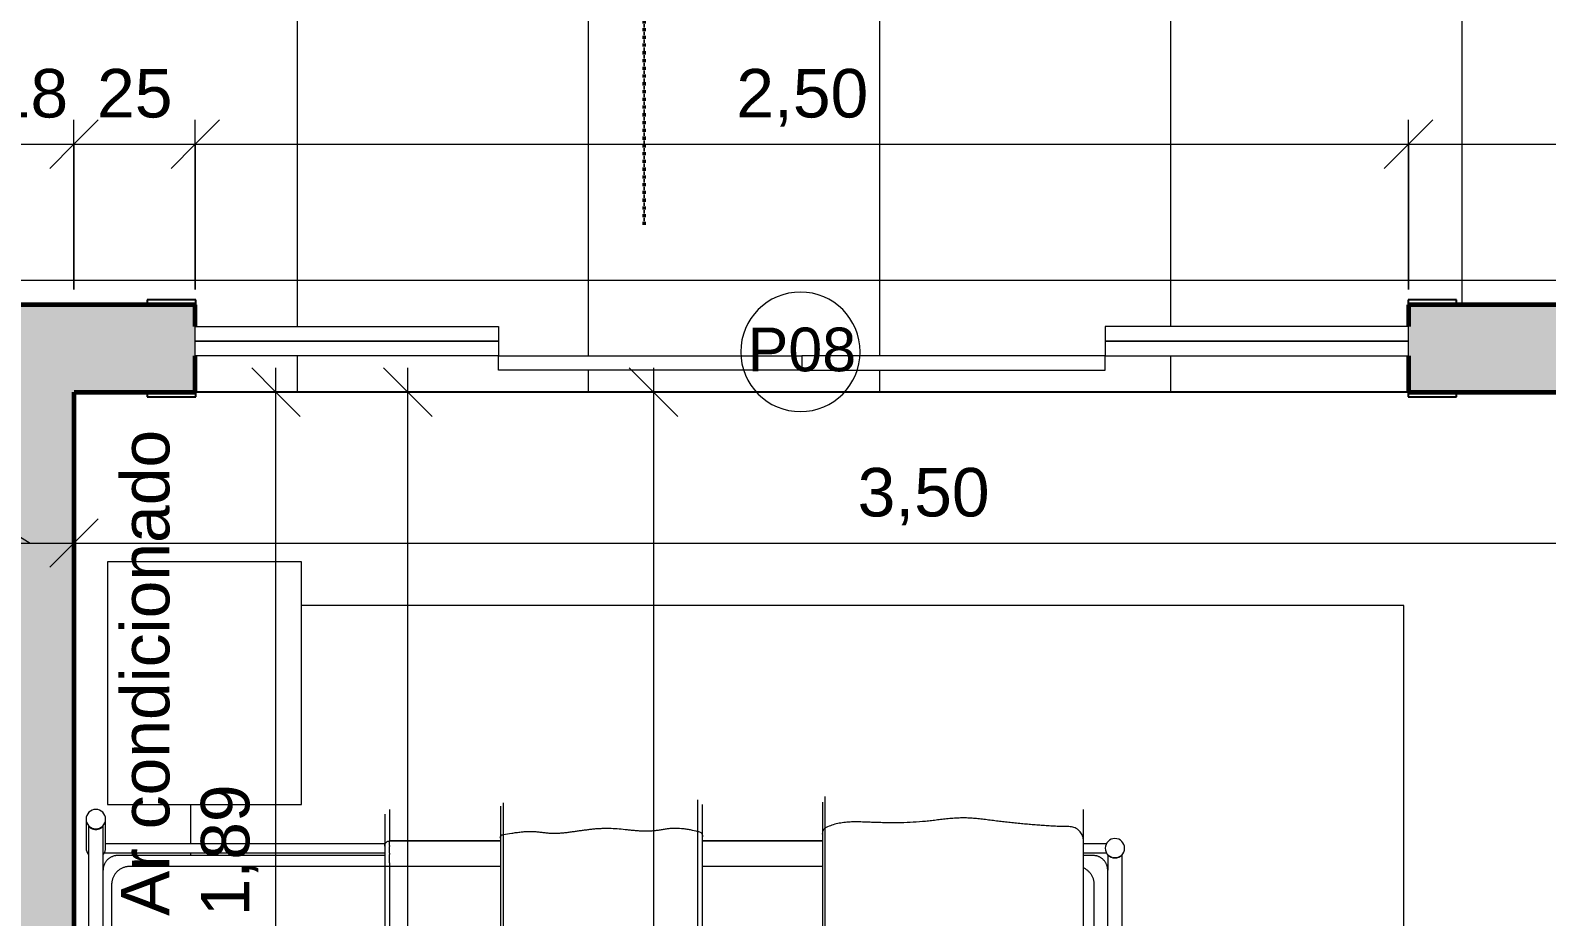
# Model space of a CAD drawing. Header units: millimetres. Extents: x -168557 to 193771, y -108373 to 197278.
# Drawn here: x 185912 to 189037, y -9451 to -7624 of the extents above; entities that cross this region are included whole.
import ezdxf

# ---------------------------------------------------------------- set-up
doc = ezdxf.new("R2010")
doc.units = ezdxf.units.MM
doc.linetypes.add('Dash dot', pattern=[15.875, 6.35, -4.7625, 0, -4.7625])
for name, color, linetype, lineweight in [('A-ANNO-DIMS', 211, 'Continuous', 9), ('A-ANNO-DIMS-50', 211, 'Continuous', 9), ('A-DOOR', 31, 'Continuous', 9), ('A-DOOR-IDEN', 31, 'Continuous', 9), ('A-FLOR', 192, 'Continuous', 9), ('A-FLOR-PATT', 8, 'Continuous', 25), ('A-WALL', 113, 'Continuous', 9), ('A-WALL-PATT', 111, 'Continuous', 25), ('G-ANNO-SYMB', 111, 'Continuous', 9), ('G-ANNO-TEXT', 231, 'Continuous', 9), ('I-FURN', 30, 'Continuous', 9)]:
    doc.layers.add(name, color=color, linetype=linetype, lineweight=lineweight)
doc.styles.add('@Arial Unicode MS_1', font='ARIALUNI.TTF', dxfattribs={"height": 100})
doc.styles.add('Arial', font='arial.ttf', dxfattribs={"height": 90})
doc.styles.add('Arial_2', font='arial.ttf', dxfattribs={"height": 100})
doc.dimstyles.new('CRT_-__Metros_-_Linha_de_chamada_3_5_mm_2', dxfattribs={"dimscale": 304.8, "dimtxt": 100.584485, "dimasz": 0.328084, "dimexe": 0.164042, "dimexo": 0.0625, "dimgap": 0.082021, "dimtad": 1, "dimdec": 0, "dimlfac": 0.1, "dimdsep": 46, "dimtxsty": '@Arial Unicode MS_1', "dimblk1": 'OBLIQUE', "dimblk2": 'OBLIQUE', "dimsah": 1, "dimcen": 0.09, "dimdle": 0.164042, "dimazin": 0, "dimtfac": 1, "dimtdec": 4, "dimtix": 1, "dimtmove": 0, "dimatfit": 3, "dimfxl": 0.984252, "dimfxlon": 1, "dimtvp": 1, "dimtolj": 1, "dimtzin": 0, "dimarcsym": 2})
doc.dimstyles.new('CRT_-__Metros_-_Linha_de_chamada_3_5_mm_3', dxfattribs={"dimscale": 304.8, "dimtxt": 100.584485, "dimasz": 0.328084, "dimexe": 0.164042, "dimexo": 0.0625, "dimgap": 0.082021, "dimtad": 1, "dimlfac": 0.001, "dimrnd": 0.01, "dimzin": 0, "dimdsep": 46, "dimtxsty": '@Arial Unicode MS_1', "dimblk1": 'OBLIQUE', "dimblk2": 'OBLIQUE', "dimsah": 1, "dimcen": 0.09, "dimdle": 0.164042, "dimazin": 0, "dimtfac": 1, "dimtdec": 4, "dimtix": 1, "dimtmove": 0, "dimatfit": 3, "dimfxl": 0.984252, "dimfxlon": 1, "dimtvp": 1, "dimtolj": 1, "dimtzin": 0, "dimarcsym": 2})
doc.dimstyles.new('CRT_-__Metros_-_Linha_de_chamada_3_5_mm_4', dxfattribs={"dimscale": 304.8, "dimtxt": 100.584485, "dimasz": 0.328084, "dimexe": 0.164042, "dimexo": 0.0625, "dimgap": 0.082021, "dimtad": 1, "dimdec": 0, "dimlfac": 0.1, "dimdsep": 46, "dimtxsty": '@Arial Unicode MS_1', "dimblk1": 'OBLIQUE', "dimblk2": 'OBLIQUE', "dimsah": 1, "dimcen": 0.09, "dimdle": 0.164042, "dimazin": 0, "dimtfac": 1, "dimtdec": 4, "dimtix": 1, "dimtmove": 1, "dimatfit": 3, "dimfxl": 0.984252, "dimfxlon": 1, "dimtvp": 1, "dimtolj": 1, "dimtzin": 0, "dimarcsym": 2})

# ---------------------------------------------------------------- blocks, each defined once
blk = doc.blocks.new('Porta correr 4 folhas - 250 x 210-3560947-TERREO')
at = {"layer": 'A-DOOR', "lineweight": 25}
for p, q in [((-1249, 100), (-1349, 100)), ((-1349, 100), (-1349, 90)), ((-1249, 15), (-1249, 100)), ((1349, 100), (1249, 100)), ((1249, 100), (1249, 15)), ((1349, 90), (1349, 100)), ((-1249, -100), (-1249, -45)), ((1249, -45), (1249, -100)), ((-1349, -90), (-1349, -100)), ((1349, -100), (1349, -90)), ((-1349, -100), (-1249, -100)), ((1249, -100), (1349, -100))]:
    blk.add_line(p, q, dxfattribs=at)
at = {"layer": 'A-DOOR'}
for p, q in [((0, 45), (-625, 45)), ((-625, 45), (-625, 15)), ((0, 15), (0, 45)), ((0, 45), (625, 45)), ((0, 15), (0, 45)), ((625, 45), (625, 15)), ((-625, 15), (-1250, 15)), ((-1250, 15), (-1250, -15)), ((-625, 15), (0, 15)), ((-625, -15), (-625, 15)), ((625, 15), (0, 15)), ((625, -15), (625, 15)), ((625, 15), (1250, 15)), ((1250, 15), (1250, -15)), ((-625, -15), (-1250, -15)), ((-1250, -15), (-1250, -45)), ((-1250, -15), (-625, -15)), ((-625, -45), (-625, -15)), ((625, -45), (625, -15)), ((625, -15), (1250, -15)), ((1250, -15), (625, -15)), ((1250, -15), (1250, -45)), ((-1250, -45), (-625, -45)), ((1250, -45), (625, -45))]:
    blk.add_line(p, q, dxfattribs=at)
blk = doc.blocks.new('Blks_Decor Henzel Studio_Tapete Diamond Dust - Único-V13-TERREO')
at = {"layer": 'I-FURN', "color": 254}
for p, q in [((990, 1250), (985, 1250)), ((1090, 1250), (1010, 1250)), ((1500, -1250), (1500, 1021.1)), ((-1500, -1250), (1500, -1250))]:
    blk.add_line(p, q, dxfattribs=at)
blk = doc.blocks.new('Blks_Dorm Ikea_Cama Björksnäs - King-3565573-TERREO')
at = {"layer": 'I-FURN', "color": 254}
for p, q in [((1044.9, 1065), (475, 1065)), ((1060, 1070), (1000, 1070)), ((475, 1035), (1044.9, 1035)), ((990, 454.7), (990, 1034.1)), ((985, 454.6), (985, 1005)), ((1000, 1030), (1060, 1030)), ((1010, 1030.2), (1010, 454.6)), ((985, -1005), (985, -985.2)), ((990, -1032.7), (990, -985.2)), ((1010, -985.1), (1010, -1032.7)), ((-955, -1035), (955, -1035)), ((986.8, -1035), (955, -1035)), ((-986.8, -1065), (986.8, -1065))]:
    blk.add_line(p, q, dxfattribs=at)
at = {"layer": 'I-FURN', "color": 254, "flags": 128}
for points in [[(985, 1005), (985, 1006.2), (984.9, 1007.4), (984.8, 1008.6), (984.6, 1009.8), (984.4, 1011), (984.1, 1012.1), (983.8, 1013.3), (983.5, 1014.4), (983.1, 1015.6), (982.6, 1016.7), (982.1, 1017.8), (981.6, 1018.9), (981, 1019.9), (980.4, 1020.9), (979.8, 1021.9), (979.1, 1022.9), (978.3, 1023.9), (977.6, 1024.8), (976.7, 1025.7), (975.9, 1026.5), (975, 1027.3), (974.1, 1028.1), (973.2, 1028.9), (972.2, 1029.6), (971.2, 1030.2), (970.2, 1030.9), (969.1, 1031.5), (968.1, 1032), (967, 1032.5), (965.9, 1033), (964.7, 1033.4), (963.6, 1033.7), (962.4, 1034.1), (961.3, 1034.3), (960.1, 1034.6), (958.9, 1034.7), (957.7, 1034.9), (956.5, 1035), (955.3, 1035), (955, 1035)], [(955, -1035), (956.2, -1035), (957.4, -1034.9), (958.6, -1034.8), (959.8, -1034.6), (961, -1034.4), (962.1, -1034.1), (963.3, -1033.8), (964.4, -1033.5), (965.6, -1033.1), (966.7, -1032.6), (967.8, -1032.1), (968.9, -1031.6), (969.9, -1031), (970.9, -1030.4), (971.9, -1029.8), (972.9, -1029.1), (973.9, -1028.3), (974.8, -1027.6), (975.7, -1026.7), (976.5, -1025.9), (977.3, -1025), (978.1, -1024.1), (978.9, -1023.2), (979.6, -1022.2), (980.2, -1021.2), (980.9, -1020.2), (981.5, -1019.1), (982, -1018.1), (982.5, -1017), (983, -1015.9), (983.4, -1014.7), (983.7, -1013.6), (984.1, -1012.4), (984.3, -1011.3), (984.6, -1010.1), (984.7, -1008.9), (984.9, -1007.7), (985, -1006.5), (985, -1005.3), (985, -1005)]]:
    blk.add_lwpolyline(points, dxfattribs=at)
at = {"layer": 'I-FURN', "color": 254}
for centre, start, end in [((1000, 1050), 90, 130.9514), ((1000, 1050), 123.75, 128.4099), ((1000, 1050), 90, 96.155), ((1060, 1050), 0, 180), ((1000, 1050), 229.0486, 274.5085), ((1000, 1050), 231.5901, 236.25), ((1060, 1050), 180, 0), ((1000, 1050), 260.8551, 270), ((1000, -1050), 0, 180), ((1000, -1050), 180, 360)]:
    blk.add_arc(centre, 20, start, end, dxfattribs=at)
for points, knots in [([(1044.9, 1065), (1044.9, 1065), (1044.9, 1064.9), (1044.7, 1064.8), (1044.6, 1064.6), (1044.4, 1064.4), (1044.2, 1064.1), (1044, 1063.9), (1043.8, 1063.6), (1043.7, 1063.5), (1043.5, 1063.3), (1043.3, 1063), (1043.1, 1062.7), (1042.8, 1062.3), (1042.6, 1062), (1042.4, 1061.7), (1042.2, 1061.5), (1042, 1061.1), (1041.7, 1060.6), (1041.4, 1060.1), (1041.1, 1059.4), (1040.8, 1058.8), (1040.5, 1058.1), (1040.2, 1057.4), (1039.9, 1056.4), (1039.5, 1055.1), (1039.1, 1052.9), (1038.9, 1051.2), (1038.9, 1050)], [-1, -1, -1, -1, -0.928571, -0.892857, -0.857143, -0.821429, -0.785714, -0.75, -0.732143, -0.714286, -0.696429, -0.678571, -0.642857, -0.607143, -0.589286, -0.571429, -0.553571, -0.535714, -0.5, -0.464286, -0.428571, -0.392857, -0.357143, -0.321429, -0.285714, -0.214286, -0.142857, 0, 0, 0, 0]), ([(1038.9, 1050), (1038.9, 1048.8), (1039.1, 1047.1), (1039.5, 1044.9), (1039.9, 1043.6), (1040.2, 1042.6), (1040.5, 1041.9), (1040.8, 1041.2), (1041.1, 1040.6), (1041.4, 1039.9), (1041.7, 1039.4), (1042, 1038.9), (1042.2, 1038.5), (1042.4, 1038.3), (1042.6, 1038), (1042.8, 1037.7), (1043.1, 1037.3), (1043.3, 1037), (1043.5, 1036.7), (1043.7, 1036.5), (1043.8, 1036.4), (1044, 1036.1), (1044.2, 1035.9), (1044.4, 1035.6), (1044.6, 1035.4), (1044.7, 1035.2), (1044.9, 1035.1), (1044.9, 1035), (1044.9, 1035)], [-1, -1, -1, -1, -0.857143, -0.785714, -0.714286, -0.678571, -0.642857, -0.607143, -0.571429, -0.535714, -0.5, -0.464286, -0.446429, -0.428571, -0.410714, -0.392857, -0.357143, -0.321429, -0.303571, -0.285714, -0.267857, -0.25, -0.214286, -0.178571, -0.142857, -0.107143, -0.071429, 0, 0, 0, 0]), ([(980, -1050), (980, -1048.8), (980.1, -1047.2), (980.5, -1045.7), (980.6, -1045.3)], [0, 0, 0, 0, 0.1428571, 0.1942777, 0.1942777, 0.1942777, 0.1942777]), ([(980.6, -1054.7), (980.5, -1054.3), (980.1, -1052.8), (980, -1051.2), (980, -1050)], [0.8057223, 0.8057223, 0.8057223, 0.8057223, 0.8571429, 1, 1, 1, 1]), ([(980.8, -1044.3), (980.9, -1044.2), (981, -1043.9), (981.1, -1043.3), (981.4, -1042.6), (981.7, -1041.9), (982.1, -1041.2), (982.4, -1040.5), (982.7, -1039.9), (983.1, -1039.3), (983.4, -1038.8), (983.7, -1038.3), (984, -1038), (984.2, -1037.7), (984.5, -1037.3), (984.8, -1037), (985, -1036.7), (985.2, -1036.5), (985.4, -1036.4), (985.6, -1036.1), (985.8, -1035.9), (986.1, -1035.6), (986.3, -1035.4), (986.5, -1035.2), (986.7, -1035.1), (986.8, -1035), (986.8, -1035)], [0.2393715, 0.2393715, 0.2393715, 0.2393715, 0.25, 0.2857143, 0.3214286, 0.3571429, 0.3928571, 0.4285714, 0.4642857, 0.5, 0.5357143, 0.5714286, 0.5892857, 0.6071429, 0.6428571, 0.6785714, 0.6964286, 0.7142857, 0.7321429, 0.75, 0.7857143, 0.8214286, 0.8571429, 0.8928571, 0.9285714, 1, 1, 1, 1]), ([(986.8, -1065), (986.8, -1065), (986.7, -1064.9), (986.5, -1064.8), (986.3, -1064.6), (986.1, -1064.4), (985.8, -1064.1), (985.6, -1063.9), (985.4, -1063.6), (985.2, -1063.5), (985, -1063.3), (984.8, -1063), (984.5, -1062.7), (984.2, -1062.3), (984, -1062), (983.8, -1061.7), (983.6, -1061.5), (983.4, -1061.1), (983.1, -1060.7), (982.7, -1060.1), (982.4, -1059.5), (982.1, -1058.8), (981.7, -1058.1), (981.4, -1057.4), (981.1, -1056.7), (981, -1056.1), (980.9, -1055.8), (980.8, -1055.7)], [0, 0, 0, 0, 0.0714286, 0.1071429, 0.1428571, 0.1785714, 0.2142857, 0.25, 0.2678571, 0.2857143, 0.3035714, 0.3214286, 0.3571429, 0.3928571, 0.4107143, 0.4285714, 0.4464286, 0.4642857, 0.5, 0.5357143, 0.5714286, 0.6071429, 0.6428571, 0.6785714, 0.7142857, 0.75, 0.7606285, 0.7606285, 0.7606285, 0.7606285])]:
    blk.add_open_spline(points, degree=3, knots=knots, dxfattribs=at)
blk = doc.blocks.new('Blks_Dorm_Base Cama_Estofada - King-3552825-TERREO')
at = {"layer": 'I-FURN', "color": 254}
for p, q in [((925, 1012.5), (475, 1012.5)), ((962.5, 211.5), (962.5, 975)), ((962.5, -452.2), (962.5, -205.2)), ((-925, -1012.5), (925, -1012.5))]:
    blk.add_line(p, q, dxfattribs=at)
at = {"layer": 'I-FURN', "color": 254, "flags": 128}
for points in [[(962.5, 975), (962.5, 976.5), (962.4, 978), (962.2, 979.5), (962, 981), (961.8, 982.5), (961.4, 983.9), (961, 985.4), (960.6, 986.8), (960.1, 988.2), (959.5, 989.6), (958.9, 991), (958.3, 992.3), (957.5, 993.6), (956.8, 994.9), (956, 996.2), (955.1, 997.4), (954.2, 998.6), (953.2, 999.7), (952.2, 1000.8), (951.1, 1001.9), (950, 1002.9), (948.9, 1003.9), (947.7, 1004.8), (946.5, 1005.7), (945.3, 1006.6), (944, 1007.3), (942.7, 1008.1), (941.3, 1008.8), (940, 1009.4), (938.6, 1010), (937.2, 1010.5), (935.8, 1010.9), (934.3, 1011.3), (932.8, 1011.7), (931.4, 1012), (929.9, 1012.2), (928.4, 1012.3), (926.9, 1012.5), (925.4, 1012.5), (925, 1012.5)], [(925, -1012.5), (926.5, -1012.5), (928, -1012.4), (929.5, -1012.2), (931, -1012), (932.5, -1011.8), (933.9, -1011.4), (935.4, -1011), (936.8, -1010.6), (938.2, -1010.1), (939.6, -1009.5), (941, -1008.9), (942.3, -1008.3), (943.6, -1007.5), (944.9, -1006.8), (946.2, -1006), (947.4, -1005.1), (948.6, -1004.2), (949.7, -1003.2), (950.8, -1002.2), (951.9, -1001.1), (952.9, -1000), (953.9, -998.9), (954.8, -997.7), (955.7, -996.5), (956.6, -995.3), (957.3, -994), (958.1, -992.7), (958.8, -991.3), (959.4, -990), (959.7, -989.2)]]:
    blk.add_lwpolyline(points, dxfattribs=at)
blk = doc.blocks.new('Blks_Dorm_Colcha e Mantas - King-3554194-TERREO')
at = {"layer": 'I-FURN', "color": 254}
for p, q in [((-1015, 730), (-1080, 730)), ((970, 730), (-970, 730)), ((-1106.4, 197.2), (-1041.2, 197.2)), ((-1095, 191.8), (-1029.8, 191.8)), ((-1041.2, 197.2), (-970, 197.2)), ((-1015, -55), (-1015, 191.8)), ((-1015, 191.8), (-1015, -55)), ((-970, 197.2), (970, 197.2)), ((-970, 191.8), (970, 191.8)), ((-1024.9, -55), (-1090, -55)), ((970, -55), (-970, -55)), ((-1034.7, -65), (-1099.9, -65)), ((-970, -65), (-1034.7, -65)), ((970, -65), (-970, -65)), ((-1028.3, -465), (-1093.4, -465)), ((-970, -465), (-1028.3, -465)), ((970, -465), (-970, -465)), ((-1086.7, -471.7), (-1021.6, -471.7)), ((-1015, -700), (-1015, -471.7)), ((-1015, -471.7), (-1015, -700)), ((-970, -471.7), (970, -471.7)), ((-1080, -700), (-1015, -700)), ((-1080, -700), (-1015, -700)), ((-1070, -710), (-1005.2, -710)), ((-1005.7, -700), (-1015, -700)), ((-1005.8, -700), (-1003.5, -700)), ((-989.8, -700), (-1003.5, -700)), ((-989.8, -700), (-986.8, -700)), ((-970, -700), (-986.8, -700)), ((-970, -700), (970, -700)), ((-970, -700), (970, -700)), ((-970, -710), (23.6, -710))]:
    blk.add_line(p, q, dxfattribs=at)
at = {"layer": 'I-FURN', "color": 254, "flags": 128}
for points in [[(-970, 730), (-971.9, 730), (-973.9, 730), (-975.8, 730), (-977.8, 730), (-979.7, 730), (-981.6, 730), (-983.5, 730), (-985.3, 730), (-987.2, 730), (-989, 730), (-990.8, 730), (-992.5, 730), (-994.2, 730), (-995.9, 730), (-997.5, 730), (-999.1, 730), (-1000.7, 730), (-1002.1, 730), (-1003.6, 730), (-1005, 730), (-1006.3, 730), (-1007.6, 730), (-1008.8, 730), (-1009.9, 730), (-1011, 730), (-1012, 730), (-1013, 730), (-1013.9, 730), (-1014.7, 730), (-1015, 730)], [(-1029.8, 191.8), (-1028.9, 191.8), (-1027.8, 191.8), (-1026.7, 191.8), (-1025.5, 191.8), (-1024.2, 191.8), (-1022.8, 191.8), (-1021.3, 191.8), (-1019.8, 191.8), (-1018.2, 191.8), (-1016.4, 191.8), (-1014.7, 191.8), (-1012.8, 191.8), (-1010.9, 191.8), (-1008.9, 191.8), (-1006.8, 191.8), (-1004.7, 191.8), (-1002.6, 191.8), (-1000.3, 191.8), (-998.1, 191.8), (-995.8, 191.8), (-993.4, 191.8), (-991, 191.8), (-988.6, 191.8), (-986.2, 191.8), (-983.7, 191.8), (-981.2, 191.8), (-978.7, 191.8), (-976.1, 191.8), (-973.6, 191.8), (-971, 191.8), (-970, 191.8)], [(-970, -55), (-972.3, -55), (-974.7, -55), (-977, -55), (-979.4, -55), (-981.7, -55), (-984, -55), (-986.2, -55), (-988.5, -55), (-990.7, -55), (-992.9, -55), (-995, -55), (-997.1, -55), (-999.2, -55), (-1001.2, -55), (-1003.2, -55), (-1005.1, -55), (-1006.9, -55), (-1008.7, -55), (-1010.5, -55), (-1012.1, -55), (-1013.7, -55), (-1015.3, -55), (-1016.7, -55), (-1018.1, -55), (-1019.4, -55), (-1020.7, -55), (-1021.8, -55), (-1022.9, -55), (-1023.9, -55), (-1024.8, -55), (-1024.9, -55)], [(-1021.6, -471.7), (-1020.8, -471.7), (-1019.8, -471.7), (-1018.8, -471.7), (-1017.7, -471.7), (-1016.6, -471.7), (-1015.3, -471.7), (-1014, -471.7), (-1012.6, -471.7), (-1011.2, -471.7), (-1009.7, -471.7), (-1008.1, -471.7), (-1006.4, -471.7), (-1004.7, -471.7), (-1003, -471.7), (-1001.1, -471.7), (-999.3, -471.7), (-997.4, -471.7), (-995.4, -471.7), (-993.4, -471.7), (-991.4, -471.7), (-989.3, -471.7), (-987.2, -471.7), (-985.1, -471.7), (-983, -471.7), (-980.8, -471.7), (-978.6, -471.7), (-976.4, -471.7), (-974.2, -471.7), (-972, -471.7), (-970, -471.7)], [(-1005.2, -710), (-1004.5, -710), (-1003.7, -710), (-1002.9, -710), (-1002.1, -710), (-1001.2, -710), (-1000.3, -710), (-999.3, -710), (-998.2, -710), (-997.2, -710), (-996, -710), (-994.9, -710), (-993.7, -710), (-992.4, -710), (-991.1, -710), (-989.8, -710), (-988.5, -710), (-987.1, -710), (-985.7, -710), (-984.2, -710), (-982.8, -710), (-981.3, -710), (-979.8, -710), (-978.3, -710), (-976.8, -710), (-975.3, -710), (-973.7, -710), (-972.2, -710), (-970.6, -710), (-970, -710)]]:
    blk.add_lwpolyline(points, dxfattribs=at)
at = {"layer": 'I-FURN', "color": 254}
for points, knots in [([(-1013, 729.9), (-1015.3, 730.1), (-1021.1, 729.8), (-1029.9, 726.6), (-1038.1, 719.8), (-1043.4, 710.5), (-1044.6, 703.5), (-1044.6, 700)], [-0.5208386, -0.5208386, -0.5208386, -0.5208386, -0.4444444, -0.3333333, -0.2222222, -0.1111111, 0, 0, 0, 0]), ([(-1044.6, 700), (-1044.6, 696.2), (-1044.7, 688.3), (-1045.1, 675.8), (-1045.7, 664.9), (-1046.2, 656.1), (-1046.6, 649.5), (-1047, 643), (-1047.7, 634.5), (-1048.5, 624.2), (-1049.4, 613.8), (-1050.2, 605.2), (-1050.8, 598.6), (-1051.5, 591.9), (-1052.4, 583.2), (-1053.5, 572.6), (-1055, 560.2), (-1056.5, 547.5), (-1058.2, 534.4), (-1059.7, 521.6), (-1060.9, 511.3), (-1061.6, 503.4), (-1062, 497.6), (-1062.3, 491.8), (-1062.5, 483.9), (-1062.4, 473.6), (-1061.6, 460.7), (-1060.4, 447.9), (-1059, 435.5), (-1057.5, 423.1), (-1056.1, 410.6), (-1054.4, 394), (-1053, 372.7), (-1052.3, 347.1), (-1052.5, 326.1), (-1052.8, 309.3), (-1053.2, 296.5), (-1053.7, 283.7), (-1054.2, 271.1), (-1054.4, 258.5), (-1054, 245.8), (-1052.7, 232.9), (-1049.6, 216.3), (-1045.3, 204.5), (-1041.2, 197.2)], [0, 0, 0, 0, 0.025, 0.05, 0.075, 0.0875, 0.1, 0.1125, 0.125, 0.15, 0.175, 0.1875, 0.2, 0.2125, 0.225, 0.25, 0.275, 0.3, 0.325, 0.35, 0.375, 0.3875, 0.4, 0.4125, 0.425, 0.45, 0.475, 0.5, 0.525, 0.55, 0.575, 0.6, 0.65, 0.7, 0.75, 0.775, 0.8, 0.825, 0.85, 0.875, 0.9, 0.925, 0.95, 1, 1, 1, 1]), ([(-1034.7, -65), (-1034.7, -63.8), (-1034.3, -61.5), (-1032.5, -58.4), (-1029.9, -56.1), (-1026.8, -55), (-1024.7, -55), (-1023.8, -55.1)], [0, 0, 0, 0, 0.1111111, 0.2222222, 0.3333333, 0.4444444, 0.5339095, 0.5339095, 0.5339095, 0.5339095]), ([(-1028.3, -465), (-1029.1, -460.4), (-1030.6, -451.7), (-1032.5, -438.7), (-1033.7, -429), (-1034.5, -420.1), (-1034.9, -412.2), (-1034.8, -406.3), (-1034.6, -401.7), (-1034.3, -398.3), (-1033.9, -394.6), (-1033.3, -389.3), (-1032.4, -382.2), (-1031.6, -375), (-1031.1, -369.4), (-1030.9, -365.3), (-1030.8, -361.4), (-1030.9, -356), (-1031.2, -349.2), (-1031.9, -342.1), (-1032.5, -336.3), (-1033.1, -331.9), (-1033.7, -327.5), (-1034.4, -321.8), (-1035.4, -314.9), (-1036.4, -308), (-1037.2, -302.3), (-1037.8, -298), (-1038.3, -293.7), (-1039, -288), (-1039.8, -281), (-1040.6, -272.6), (-1041.1, -264.2), (-1041.3, -255.9), (-1041.2, -245), (-1040.5, -231.4), (-1039.2, -217.3), (-1038, -206.1), (-1037.1, -197.9), (-1036.4, -189.6), (-1035.8, -181.1), (-1035.7, -174.2), (-1035.7, -168.7), (-1035.8, -164.7), (-1036, -160.6), (-1036.4, -155.1), (-1037.2, -148.1), (-1038.5, -139.7), (-1039.9, -131.6), (-1041, -123.6), (-1041.8, -112.7), (-1041.5, -101.2), (-1040, -89.3), (-1037.9, -77.7), (-1036, -69.7), (-1034.7, -65)], [-1, -1, -1, -1, -0.958333, -0.9375, -0.916667, -0.895833, -0.875, -0.854167, -0.84375, -0.833333, -0.822917, -0.8125, -0.791667, -0.770833, -0.760417, -0.75, -0.739583, -0.729167, -0.708333, -0.6875, -0.677083, -0.666667, -0.65625, -0.645833, -0.625, -0.604167, -0.59375, -0.583333, -0.572917, -0.5625, -0.541667, -0.520833, -0.5, -0.479167, -0.458333, -0.416667, -0.375, -0.354167, -0.333333, -0.3125, -0.291667, -0.270833, -0.260417, -0.25, -0.239583, -0.229167, -0.208333, -0.1875, -0.166667, -0.145833, -0.125, -0.083333, -0.0625, -0.041667, 0, 0, 0, 0]), ([(-1020.8, -471.7), (-1021.4, -471.8), (-1022.9, -471.7), (-1025, -471), (-1026.8, -469.4), (-1028, -467.4), (-1028.3, -465.8), (-1028.3, -465)], [0.4588566, 0.4588566, 0.4588566, 0.4588566, 0.5555556, 0.6666667, 0.7777778, 0.8888889, 1, 1, 1, 1]), ([(-1004, -709.9), (-1004.9, -710), (-1007, -710), (-1010.1, -708.9), (-1012.8, -706.6), (-1014.6, -703.5), (-1015, -701.2), (-1015, -700)], [0.4624846, 0.4624846, 0.4624846, 0.4624846, 0.5555556, 0.6666667, 0.7777778, 0.8888889, 1, 1, 1, 1])]:
    blk.add_open_spline(points, degree=3, knots=knots, dxfattribs=at)
blk.add_open_spline([(-1041.2, 197.2), (-1040.4, 196.2), (-1038.6, 194.5), (-1035.4, 192.7), (-1031.9, 191.8), (-1029.5, 191.7), (-1028.3, 191.9)], degree=3, dxfattribs=at)
blk = doc.blocks.new('Blks_Mob_Mesa de Cabeceira Ripas - Madeira-3560790-TERREO')
at = {"layer": 'I-FURN', "color": 254}
for p, q in [((250, 200), (-250, 200)), ((-250, 200), (-250, -200)), ((250, -200), (250, 200)), ((-250, -200), (250, -200))]:
    blk.add_line(p, q, dxfattribs=at)
blk = doc.blocks.new('CRT_ANO_Tag de Portas - Tag 1_8mm-918015-TERREO')
at = {"layer": 'A-DOOR-IDEN'}
for start, end in [(360, 180), (180, 360)]:
    blk.add_arc((-0.061, -0.14), 2.462, start, end, dxfattribs=at)
blk = doc.blocks.new('DIMBLOCK87-TERREO')
at = {"layer": 'A-ANNO-DIMS-50', "lineweight": 18}
for p, q in [((185822.3, -7858.5), (185872.3, -7808.5)), ((186002.3, -7858.5), (186052.3, -7808.5)), ((185822.3, -7858.5), (185772.3, -7908.5)), ((186002.3, -7858.5), (185952.3, -7908.5))]:
    blk.add_line(p, q, dxfattribs=at)
at = {"layer": 'A-ANNO-DIMS-50'}
for p, q in [((185822.3, -8158.5), (185822.3, -7808.5)), ((186002.3, -8158.5), (186002.3, -7808.5)), ((185822.3, -7858.5), (186002.3, -7858.5)), ((185822.3, -7858.5), (185822.3, -8158.5)), ((186002.3, -7858.5), (186002.3, -8158.5))]:
    blk.add_line(p, q, dxfattribs=at)
at = {"layer": 'A-ANNO-DIMS-50', "color": 0, "insert": (185834.9, -7703.7), "char_height": 100, "width": 185.873, "attachment_point": 1, "line_spacing_factor": 1.117605, "style": '@Arial Unicode MS_1'}
blk.add_mtext('18', dxfattribs=at)
blk = doc.blocks.new('_Oblique')
at = {"color": 0, "linetype": 'ByBlock', "lineweight": -2}
blk.add_line((-0.5, -0.5), (0.5, 0.5), dxfattribs=at)
blk = doc.blocks.new('DIMBLOCK88-TERREO')
at = {"layer": 'A-ANNO-DIMS-50', "lineweight": 18}
for p, q in [((186002.3, -7858.5), (186052.3, -7808.5)), ((186252.3, -7858.5), (186302.3, -7808.5)), ((186002.3, -7858.5), (185952.3, -7908.5)), ((186252.3, -7858.5), (186202.3, -7908.5))]:
    blk.add_line(p, q, dxfattribs=at)
at = {"layer": 'A-ANNO-DIMS-50'}
for p, q in [((186002.3, -8158.5), (186002.3, -7808.5)), ((186252.3, -8158.5), (186252.3, -7808.5)), ((186002.3, -7858.5), (186252.3, -7858.5)), ((186002.3, -7858.5), (186002.3, -8158.5)), ((186252.3, -7858.5), (186252.3, -8158.5))]:
    blk.add_line(p, q, dxfattribs=at)
at = {"layer": 'A-ANNO-DIMS-50', "color": 0, "insert": (186049.9, -7703.7), "char_height": 100, "width": 185.873, "attachment_point": 1, "line_spacing_factor": 1.117605, "style": '@Arial Unicode MS_1'}
blk.add_mtext('25', dxfattribs=at)
blk = doc.blocks.new('DIMBLOCK89-TERREO')
at = {"layer": 'A-ANNO-DIMS-50', "lineweight": 18}
for p, q in [((186252.3, -7858.5), (186302.3, -7808.5)), ((188752.3, -7858.5), (188802.3, -7808.5)), ((186252.3, -7858.5), (186202.3, -7908.5)), ((188752.3, -7858.5), (188702.3, -7908.5))]:
    blk.add_line(p, q, dxfattribs=at)
at = {"layer": 'A-ANNO-DIMS-50'}
for p, q in [((186252.3, -8158.5), (186252.3, -7808.5)), ((188752.3, -8158.5), (188752.3, -7808.5)), ((186252.3, -7858.5), (188752.3, -7858.5)), ((186252.3, -7858.5), (186252.3, -8158.5)), ((188752.3, -7858.5), (188752.3, -8158.5))]:
    blk.add_line(p, q, dxfattribs=at)
at = {"layer": 'A-ANNO-DIMS-50', "color": 0, "insert": (187367.1, -7703.7), "char_height": 100, "width": 324.675, "attachment_point": 1, "line_spacing_factor": 1.117605, "style": '@Arial Unicode MS_1'}
blk.add_mtext('2,50', dxfattribs=at)
blk = doc.blocks.new('DIMBLOCK90-TERREO')
at = {"layer": 'A-ANNO-DIMS-50', "lineweight": 18}
for p, q in [((188752.3, -7858.5), (188802.3, -7808.5)), ((189502.3, -7858.5), (189552.3, -7808.5)), ((188752.3, -7858.5), (188702.3, -7908.5)), ((189502.3, -7858.5), (189452.3, -7908.5))]:
    blk.add_line(p, q, dxfattribs=at)
at = {"layer": 'A-ANNO-DIMS-50'}
for p, q in [((188752.3, -8158.5), (188752.3, -7808.5)), ((189502.3, -8158.5), (189502.3, -7808.5)), ((188752.3, -7858.5), (189502.3, -7858.5)), ((188752.3, -7858.5), (188752.3, -8158.5)), ((189502.3, -7858.5), (189502.3, -8158.5))]:
    blk.add_line(p, q, dxfattribs=at)
at = {"layer": 'A-ANNO-DIMS-50', "color": 0, "insert": (189049.9, -7703.7), "char_height": 100, "width": 185.873, "attachment_point": 1, "line_spacing_factor": 1.117605, "style": '@Arial Unicode MS_1'}
blk.add_mtext('75', dxfattribs=at)
blk = doc.blocks.new('DIMBLOCK97-TERREO')
at = {"layer": 'A-ANNO-DIMS-50'}
for p, q in [((185822.3, -8380.7), (185822.3, -8730.7)), ((185822.3, -8680.7), (185822.3, -8380.7)), ((186002.3, -8380.7), (186002.3, -8730.7)), ((186002.3, -8680.7), (186002.3, -8380.7)), ((185721.1, -8562.6), (185912.3, -8680.7)), ((185721.1, -8562.6), (185721.1, -8562.6)), ((185822.3, -8680.7), (186002.3, -8680.7))]:
    blk.add_line(p, q, dxfattribs=at)
at = {"layer": 'A-ANNO-DIMS-50', "lineweight": 18}
for p, q in [((185822.3, -8680.7), (185872.3, -8630.7)), ((186002.3, -8680.7), (186052.3, -8630.7)), ((185822.3, -8680.7), (185772.3, -8730.7)), ((186002.3, -8680.7), (185952.3, -8730.7))]:
    blk.add_line(p, q, dxfattribs=at)
at = {"layer": 'A-ANNO-DIMS-50', "color": 0, "insert": (185566.2, -8525.9), "char_height": 100, "width": 185.873, "attachment_point": 1, "line_spacing_factor": 1.117605, "style": '@Arial Unicode MS_1'}
blk.add_mtext('18', dxfattribs=at)
blk = doc.blocks.new('DIMBLOCK98-TERREO')
at = {"layer": 'A-ANNO-DIMS-50'}
for p, q in [((186002.3, -8380.7), (186002.3, -8730.7)), ((186002.3, -8680.7), (186002.3, -8380.7)), ((189502.3, -8380.7), (189502.3, -8730.7)), ((189502.3, -8680.7), (189502.3, -8380.7)), ((186002.3, -8680.7), (189502.3, -8680.7))]:
    blk.add_line(p, q, dxfattribs=at)
at = {"layer": 'A-ANNO-DIMS-50', "lineweight": 18}
for p, q in [((186002.3, -8680.7), (186052.3, -8630.7)), ((189502.3, -8680.7), (189552.3, -8630.7)), ((186002.3, -8680.7), (185952.3, -8730.7)), ((189502.3, -8680.7), (189452.3, -8730.7))]:
    blk.add_line(p, q, dxfattribs=at)
at = {"layer": 'A-ANNO-DIMS-50', "color": 0, "insert": (187617.1, -8525.9), "char_height": 100, "width": 324.675, "attachment_point": 1, "line_spacing_factor": 1.117605, "style": '@Arial Unicode MS_1'}
blk.add_mtext('3,50', dxfattribs=at)
blk = doc.blocks.new('DIMBLOCK142-TERREO')
at = {"layer": 'A-ANNO-DIMS-50', "lineweight": 18}
for p, q in [((186690.3, -8369.7), (186640.3, -8319.7)), ((186690.3, -8369.7), (186740.3, -8419.7)), ((186690.3, -12149.7), (186640.3, -12099.7)), ((186690.3, -12149.7), (186740.3, -12199.7))]:
    blk.add_line(p, q, dxfattribs=at)
at = {"layer": 'A-ANNO-DIMS-50'}
for p, q in [((186690.3, -12149.7), (186690.3, -8319.7)), ((186390.3, -8369.7), (186740.3, -8369.7)), ((186690.3, -8369.7), (186390.3, -8369.7)), ((186390.3, -12149.7), (186740.3, -12149.7)), ((186690.3, -12149.7), (186390.3, -12149.7))]:
    blk.add_line(p, q, dxfattribs=at)
at = {"layer": 'A-ANNO-DIMS-50', "color": 0, "insert": (186535.5, -10394.9), "char_height": 100, "width": 324.675, "attachment_point": 1, "rotation": 90, "line_spacing_factor": 1.117605, "style": '@Arial Unicode MS_1'}
blk.add_mtext('3,78', dxfattribs=at)
blk = doc.blocks.new('DIMBLOCK143-TERREO')
at = {"layer": 'A-ANNO-DIMS-50', "lineweight": 18}
for p, q in [((187196.3, -8369.7), (187146.3, -8319.7)), ((187196.3, -8369.7), (187246.3, -8419.7)), ((187196.3, -13149.7), (187146.3, -13099.7)), ((187196.3, -13149.7), (187246.3, -13199.7))]:
    blk.add_line(p, q, dxfattribs=at)
at = {"layer": 'A-ANNO-DIMS-50'}
for p, q in [((187196.3, -8319.7), (187196.3, -13149.7)), ((187496.3, -8369.7), (187146.3, -8369.7)), ((187196.3, -8369.7), (187496.3, -8369.7)), ((187496.3, -13149.7), (187146.3, -13149.7)), ((187196.3, -13149.7), (187496.3, -13149.7))]:
    blk.add_line(p, q, dxfattribs=at)
at = {"layer": 'A-ANNO-DIMS-50', "color": 0, "insert": (187041.5, -10894.9), "char_height": 100, "width": 324.675, "attachment_point": 1, "rotation": 90, "line_spacing_factor": 1.117605, "style": '@Arial Unicode MS_1'}
blk.add_mtext('4,78', dxfattribs=at)
blk = doc.blocks.new('DIMBLOCK287-TERREO')
at = {"layer": 'A-ANNO-DIMS-50', "lineweight": 18}
for p, q in [((186418.5, -8369.7), (186368.5, -8319.7)), ((186418.5, -8369.7), (186468.5, -8419.7)), ((186418.5, -10259.7), (186368.5, -10209.7)), ((186418.5, -10259.7), (186468.5, -10309.7))]:
    blk.add_line(p, q, dxfattribs=at)
at = {"layer": 'A-ANNO-DIMS-50'}
for p, q in [((186418.5, -10259.7), (186418.5, -8319.7)), ((186118.5, -8369.7), (186468.5, -8369.7)), ((186418.5, -8369.7), (186118.5, -8369.7)), ((186168.4, -10259.7), (186468.5, -10259.7)), ((186418.5, -10259.7), (186168.4, -10259.7))]:
    blk.add_line(p, q, dxfattribs=at)
at = {"layer": 'A-ANNO-DIMS-50', "color": 0, "insert": (186263.7, -9449.9), "char_height": 100, "width": 324.675, "attachment_point": 1, "rotation": 90, "line_spacing_factor": 1.117605, "style": '@Arial Unicode MS_1'}
blk.add_mtext('1,89', dxfattribs=at)

msp = doc.modelspace()

# ---------------------------------------------------------------- hatches: boundary and pattern name
at = {"layer": 'A-FLOR-PATT', "lineweight": 9}
h = msp.add_hatch(dxfattribs=at)
h.set_pattern_fill('FP_8', color=9, style=0, pattern_type=2)
h.set_pattern_definition([(0, (184662.33, -7539.65), (0, 600), []), (90, (184662.33, -7539.65), (-600, 4e-14), [])])
h.paths.add_polyline_path([(183697.332, -8234.651), (183697.332, -8204.651), (184947.332, -8204.651), (184947.332, -8234.651), (183747.332, -8234.651)])
h.paths.add_polyline_path([(179893.332, -8369.651), (182391.332, -8369.651), (182391.332, -8294.651), (181767.332, -8294.651), (181767.332, -8234.651), (182391.332, -8234.651), (182391.332, -8179.651), (182491.332, -8179.651), (182491.332, -8189.651), (182973.332, -8189.651), (182973.332, -8179.651), (183073.332, -8179.651), (183073.332, -8234.651), (183697.332, -8234.651), (183697.332, -8294.651), (183073.332, -8294.651), (183073.332, -8369.651), (185571.332, -8369.651), (185571.332, -8294.651), (184947.332, -8294.651), (184947.332, -8234.651), (185571.332, -8234.651), (185571.332, -8179.651), (185671.332, -8179.651), (185671.332, -8189.651), (186153.332, -8189.651), (186153.332, -8179.651), (186253.332, -8179.651), (186253.332, -8234.651), (186877.332, -8234.651), (186877.332, -8294.651), (186253.332, -8294.651), (186253.332, -8369.651), (188751.332, -8369.651), (188751.332, -8294.651), (188127.332, -8294.651), (188127.332, -8234.651), (188751.332, -8234.651), (188751.332, -8179.651), (188851.332, -8179.651), (188851.332, -8189.651), (189542.332, -8189.651), (189542.332, -6889.651), (189482.332, -6889.651), (189482.332, -6824.651), (186012.332, -6824.651), (186012.332, -6889.651), (185812.332, -6889.651), (185812.332, -6824.651), (182832.332, -6824.651), (182832.332, -6889.651), (182632.332, -6889.651), (182632.332, -6824.651), (179842.332, -6824.651), (179842.332, -6889.651), (179642.332, -6889.651), (179642.332, -8189.651), (179793.332, -8189.651), (179793.332, -8179.651), (179893.332, -8179.651), (179893.332, -8234.651), (180517.332, -8234.651), (180517.332, -8294.651), (179893.332, -8294.651), (179893.332, -8344.493)])
h.paths.add_polyline_path([(187552.332, -8324.651), (186877.332, -8324.651), (186877.332, -8294.651), (188127.332, -8294.651), (188127.332, -8324.651), (187887.963, -8324.651)])
h.paths.add_polyline_path([(184674.244, -8324.651), (183697.332, -8324.651), (183697.332, -8294.651), (184947.332, -8294.651), (184947.332, -8324.651), (184852.784, -8324.651)])
h.paths.add_polyline_path([(181767.332, -8324.651), (180517.332, -8324.651), (180517.332, -8294.651), (181767.332, -8294.651)])
h.paths.add_polyline_path([(189682.332, -8189.651), (189682.332, -6889.651), (189622.332, -6889.651), (189622.332, -8189.651)])
h.paths.add_polyline_path([(187887.963, -6744.651), (189482.332, -6744.651), (189482.332, -6689.651), (186012.332, -6689.651), (186012.332, -6744.651), (186459.644, -6744.651)])
h.paths.add_polyline_path([(185812.332, -6744.651), (185812.332, -6689.651), (182832.332, -6689.651), (182832.332, -6744.651), (185031.324, -6744.651)])
h.paths.add_polyline_path([(179842.332, -6744.651), (182632.332, -6744.651), (182632.332, -6689.651), (179842.332, -6689.651), (179842.332, -6720.216)])
at = {"layer": 'A-WALL-PATT'}
h = msp.add_hatch(color=256, dxfattribs=at)
h.paths.add_polyline_path([(179642.332, -8369.651), (179892.332, -8369.651), (179892.332, -8189.651), (179642.332, -8189.651), (179642.332, -8248.947)])
h.paths.add_polyline_path([(183067.384, -8369.651), (183072.332, -8369.651), (183072.332, -8189.651), (182392.332, -8189.651), (182392.332, -8369.651), (182888.844, -8369.651)])
h.paths.add_polyline_path([(189502.332, -8369.651), (189682.332, -8369.651), (189682.332, -8189.651), (188752.332, -8189.651), (188752.332, -8369.651), (189316.283, -8369.651)])
h.paths.add_polyline_path([(185572.332, -8369.651), (186252.332, -8369.651), (186252.332, -8189.651), (185572.332, -8189.651), (185572.332, -8294.651)])
msp.add_hatch(color=256, dxfattribs=at).paths.add_polyline_path([(186002.332, -12149.651), (186002.332, -8369.651), (185822.332, -8369.651), (185822.332, -12149.651)])

# ---------------------------------------------------------------- linework, layer by layer
at = {"layer": 'A-FLOR', "lineweight": 25}
msp.add_line((188751.384, -8369.651), (186253.279, -8369.651), dxfattribs=at)
at = {"layer": 'A-WALL', "lineweight": 60}
for p, q in [((186252.332, -8189.651), (185572.332, -8189.651)), ((186252.332, -8234.651), (186252.332, -8189.651)), ((189682.332, -8189.651), (188752.332, -8189.651)), ((188752.332, -8189.651), (188752.332, -8234.651)), ((186252.332, -8369.651), (186252.332, -8294.651)), ((188752.332, -8294.651), (188752.332, -8369.651)), ((186002.332, -8369.651), (186252.332, -8369.651)), ((186002.332, -9834.651), (186002.332, -8369.651)), ((188752.332, -8369.651), (189502.332, -8369.651))]:
    msp.add_line(p, q, dxfattribs=at)
at = {"layer": 'G-ANNO-SYMB', "linetype": 'Dash dot', "lineweight": 50}
msp.add_line((187176.978, -8025.122), (187176.978, -5410.027), dxfattribs=at)

# ---------------------------------------------------------------- block references
at = {"layer": 'A-DOOR', "rotation": 180}
msp.add_blockref('Porta correr 4 folhas - 250 x 210-3560947-TERREO', (187502.332, -8279.651), dxfattribs=at)
at = {"layer": 'A-DOOR-IDEN', "xscale": 49.99999999999998, "yscale": 49.99999999999998, "zscale": 49.99999999999998}
msp.add_blockref('CRT_ANO_Tag de Portas - Tag 1_8mm-918015-TERREO', (187502.332, -8279.651), dxfattribs=at)
at = {"layer": 'I-FURN', "color": 254}
for name, p, rotation in [('Blks_Mob_Mesa de Cabeceira Ripas - Madeira-3560790-TERREO', (186271.277, -8969.651), 269.9999999999999), ('Blks_Decor Henzel Studio_Tapete Diamond Dust - Único-V13-TERREO', (187492.332, -10309.651), 89.9999999999999), ('Blks_Dorm_Colcha e Mantas - King-3554194-TERREO', (187352.561, -10309.651), 269.9999999999997), ('Blks_Dorm Ikea_Cama Björksnäs - King-3565573-TERREO', (187097.332, -10309.651), 89.9999999999999), ('Blks_Dorm_Base Cama_Estofada - King-3552825-TERREO', (187092.332, -10309.651), 89.9999999999999)]:
    msp.add_blockref(name, p, dxfattribs=dict(at, rotation=rotation))

# ---------------------------------------------------------------- texts
at = {"layer": 'A-DOOR-IDEN', "insert": (187390.393, -8236.719), "char_height": 90, "width": 268.56531, "attachment_point": 1, "style": 'Arial'}
msp.add_mtext('P08', dxfattribs=at)
at = {"layer": 'G-ANNO-TEXT', "color": 7, "insert": (186098.864, -9449.116), "char_height": 100, "width": 1246.62406, "attachment_point": 1, "rotation": 90, "style": 'Arial_2'}
msp.add_mtext('Ar condicionado', dxfattribs=at)

# ---------------------------------------------------------------- dimensions: what is measured, and where the dimension line sits
at = {"layer": 'A-ANNO-DIMS'}
for base, p1, p2, dimstyle, override, picture, middle in [((186002.332, -7858.465), (185822.332, -8158.465), (186002.332, -8158.465), 'CRT_-__Metros_-_Linha_de_chamada_3_5_mm_2', {"dimpost": '<>', "dimfxl": 180}, 'DIMBLOCK87-TERREO', (185912.332, -7782.374)), ((186252.332, -7858.465), (186002.332, -8158.465), (186252.332, -8158.465), 'CRT_-__Metros_-_Linha_de_chamada_3_5_mm_2', {"dimpost": '<>', "dimfxl": 250}, 'DIMBLOCK88-TERREO', (186127.332, -7782.374)), ((188752.332, -7858.465), (186252.332, -8158.465), (188752.332, -8158.465), 'CRT_-__Metros_-_Linha_de_chamada_3_5_mm_3', {"dimpost": '<>', "dimfxl": 2500}, 'DIMBLOCK89-TERREO', (187502.332, -7782.374)), ((189502.332, -7858.465), (188752.332, -8158.465), (189502.332, -8158.465), 'CRT_-__Metros_-_Linha_de_chamada_3_5_mm_2', {"dimpost": '<>', "dimfxl": 750}, 'DIMBLOCK90-TERREO', (189127.332, -7782.613)), ((189502.332, -8680.696), (186002.332, -8380.696), (189502.332, -8380.696), 'CRT_-__Metros_-_Linha_de_chamada_3_5_mm_3', {"dimpost": '<>', "dimfxl": 3500}, 'DIMBLOCK98-TERREO', (187752.332, -8604.604))]:
    dim = msp.add_linear_dim(base=base, p1=p1, p2=p2, dimstyle=dimstyle, override=override, dxfattribs=at)
    dim.commit()
    dim.dimension.update_dxf_attribs({"geometry": picture, "text_midpoint": middle})
for base, p1, p2, override, picture, middle in [((186418.524, -8369.651), (186168.428, -10259.651), (186118.524, -8369.651), {"dimpost": '<>', "dimfxl": 1890.658705}, 'DIMBLOCK287-TERREO', (186342.433, -9314.651)), ((186690.266, -8369.651), (186390.266, -12149.651), (186390.266, -8369.651), {"dimpost": '<>', "dimfxl": 3780}, 'DIMBLOCK142-TERREO', (186614.175, -10259.651)), ((187196.35, -13149.651), (187496.35, -8369.651), (187496.35, -13149.651), {"dimpost": '<>', "dimfxl": 4780}, 'DIMBLOCK143-TERREO', (187120.258, -10759.651))]:
    dim = msp.add_linear_dim(base=base, p1=p1, p2=p2, angle=90, dimstyle='CRT_-__Metros_-_Linha_de_chamada_3_5_mm_3', override=override, dxfattribs=at)
    dim.commit()
    dim.dimension.update_dxf_attribs({"geometry": picture, "text_midpoint": middle})
dim = msp.add_linear_dim(base=(186002.332, -8680.696), p1=(185822.332, -8380.696), p2=(186002.332, -8380.696), dimstyle='CRT_-__Metros_-_Linha_de_chamada_3_5_mm_4', override={"dimpost": '<>', "dimfxl": 180}, dxfattribs=at)
dim.commit()
dim.dimension.update_dxf_attribs({"geometry": 'DIMBLOCK97-TERREO', "text_midpoint": (185659.144, -8592.56), "dimtype": 160})

doc.saveas('drawing.dxf')
